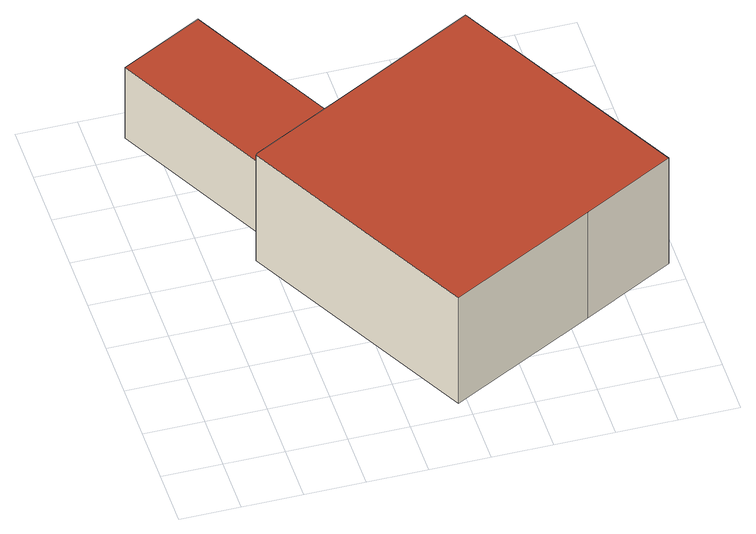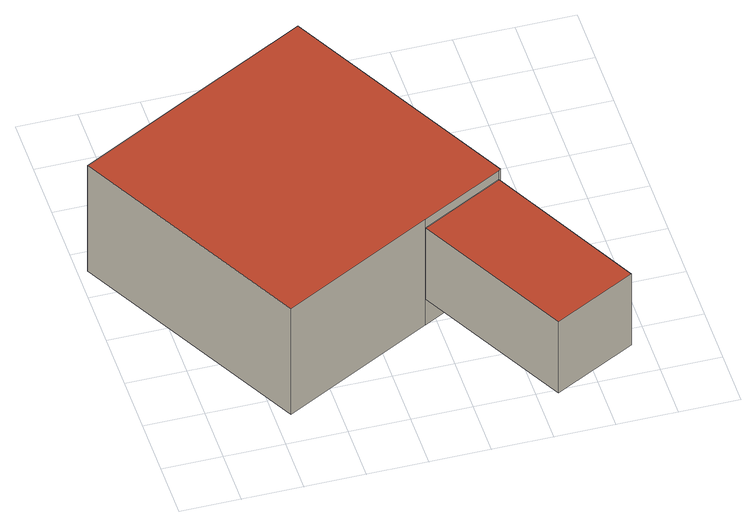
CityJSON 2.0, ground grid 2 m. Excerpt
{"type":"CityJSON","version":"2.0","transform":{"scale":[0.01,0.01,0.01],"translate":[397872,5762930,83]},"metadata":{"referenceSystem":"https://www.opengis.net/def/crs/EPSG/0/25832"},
"CityObjects":{
"building1":{"type":"Building","attributes":{"Gemeindeschluessel":"05566004","Geometrietyp2DReferenz":"3000","function":"31001_1310","roofType":"1000","measuredHeight":2.99},"geometry":[{"type":"Solid","lod":"2","boundaries":[[[[0,1,2,3]],[[4,5,1,0]],[[6,7,5,4]],[[3,2,7,6]],[[4,0,3,6]],[[1,5,7,2]]]],"semantics":{"surfaces":[{"type":"WallSurface"},{"type":"RoofSurface"},{"type":"GroundSurface"}],"values":[[0,0,0,0,1,2]]}}]},
"building2":{"type":"Building","attributes":{"Gemeindeschluessel":"05566004","Geometrietyp2DReferenz":"3000","function":"31001_1310","roofType":"1000","measuredHeight":4.45},"geometry":[{"type":"Solid","lod":"2","boundaries":[[[[8,9,10,11]],[[12,13,9,8]],[[14,15,13,12]],[[16,17,15,14]],[[18,19,17,16]],[[20,21,19,18]],[[11,10,21,20]],[[18,16,14,12,8,11,20]],[[9,13,15,17,19,21,10]]]],"semantics":{"surfaces":[{"type":"WallSurface"},{"type":"RoofSurface"},{"type":"GroundSurface"}],"values":[[0,0,0,0,0,0,0,1,2]]}}]}
},
"vertices":[
[87,1379,465],[87,1379,166],[359,858,166],[359,858,465],[363,1524,465],[363,1524,166],[637,1004,465],[637,1004,166],
[353,851,502],[353,851,57],[771,60,57],[771,60,502],[359,858,502],[359,858,57],[637,1004,502],[637,1004,57],[1147,1274,502],[1147,1274,57],[1567,482,502],[1567,482,57],[1260,318,502],[1260,318,57]
]}
